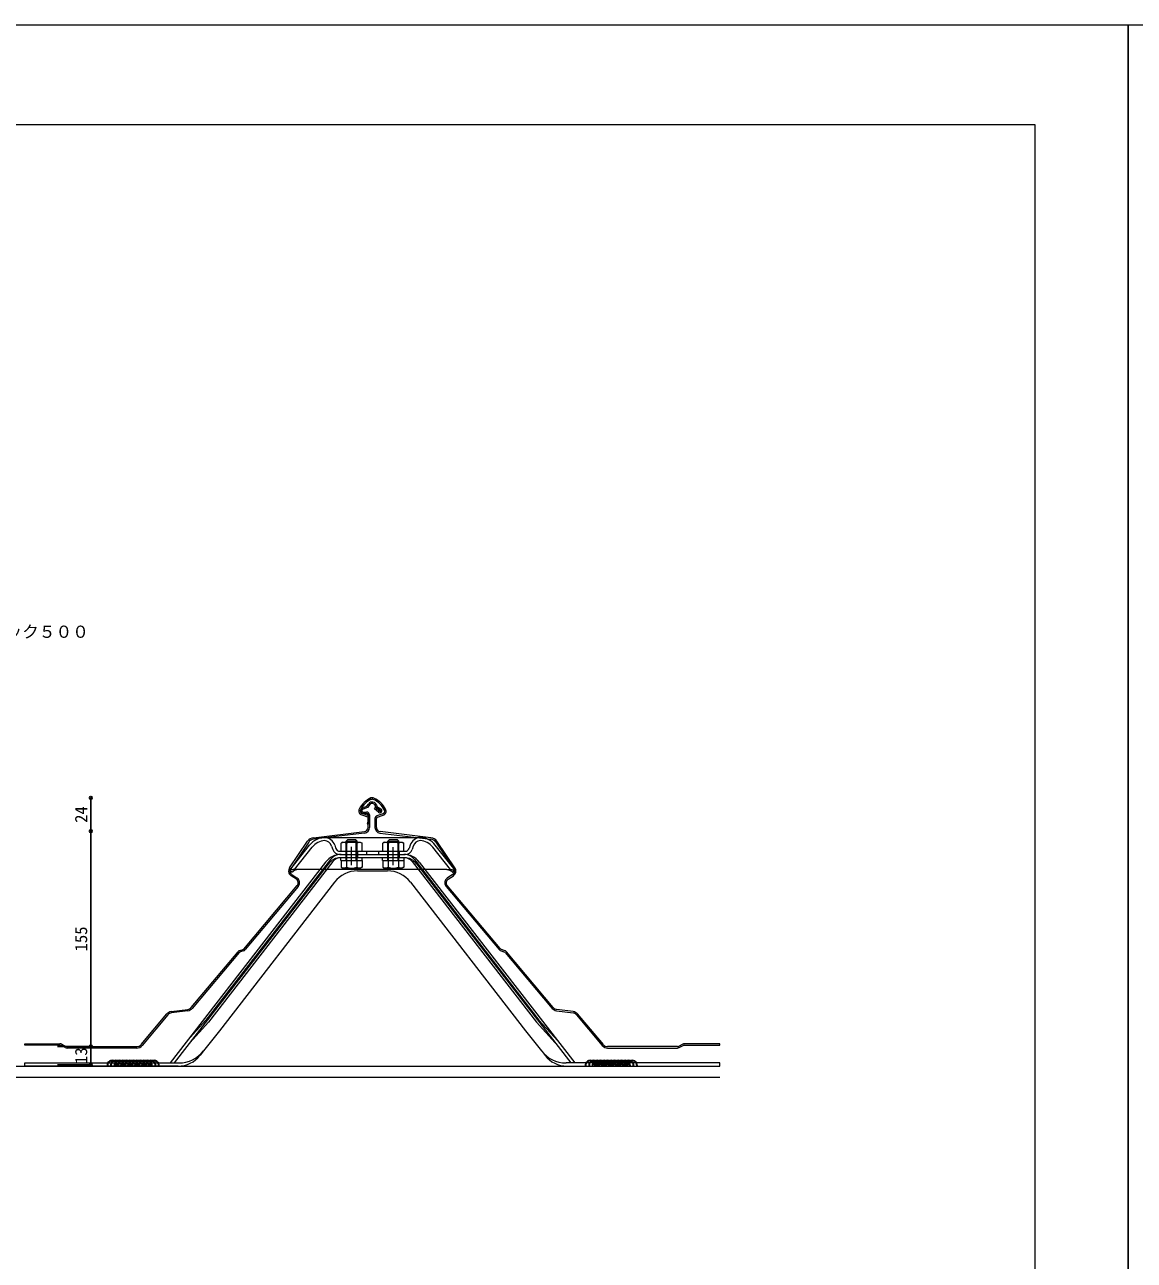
# Model space of a CAD drawing. Units: millimetres at full size, sheet at 1:3. Extents: x -1262 to 3778, y -891 to 1036.
# Drawn here: x 465 to 1263, y 2 to 891 of the extents above; entities that cross this region are included whole.
import ezdxf
from ezdxf.enums import TextEntityAlignment as Align

# ---------------------------------------------------------------- set-up
doc = ezdxf.new("R2010")
doc.units = ezdxf.units.MM
doc.header["$LTSCALE"] = 3
for name, color, linetype, lineweight in [('0-0_補助1', 4, 'Continuous', 5), ('0-4_寸法線1', 5, 'Continuous', 25), ('0-6_名称1', 5, 'Continuous', 25), ('0-B_屋根1', 6, 'Continuous', 20), ('2-A_タイトフレーム', 3, 'Continuous', 9), ('3-F_シーリング1', 134, 'Continuous', 30), ('4-2_H鋼1', 2, 'Continuous', 18), ('5-B_枠2', 4, 'Continuous', 5)]:
    doc.layers.add(name, color=color, linetype=linetype, lineweight=lineweight)
doc.styles.add('ＭＳ ゴシック', font='')
doc.styles.get('ＭＳ ゴシック').set_extended_font_data('MS Gothic')

msp = doc.modelspace()

# ---------------------------------------------------------------- linework, layer by layer
at = {"layer": '0-0_補助1'}
for p, q in [((1191.647, 819), (-1194.647, 819)), ((1191.647, -819), (1191.647, 819))]:
    msp.add_line(p, q, dxfattribs=at)
at = {"layer": '0-4_寸法線1'}
for p, q in [((512.26, 310.803), (512.26, 334.803)), ((512.26, 155.803), (512.26, 310.803)), ((488.26, 155.803), (512.26, 155.803)), ((512.26, 142.803), (512.26, 155.803)), ((488.26, 142.803), (512.26, 142.803))]:
    msp.add_line(p, q, dxfattribs=at)
for centre in [(512.26, 334.803), (512.26, 310.803), (512.26, 310.803), (512.26, 155.803), (512.26, 155.803), (512.26, 142.803)]:
    msp.add_circle(centre, 1.05, dxfattribs=at)
at = {"layer": '0-B_屋根1'}
for p, q in [((714.683, 334.803), (713.783, 334.803)), ((714.006, 333.803), (714.683, 333.803)), ((716.751, 329.349), (717.306, 327.815)), ((717.692, 329.689), (718.125, 328.492)), ((707.167, 322.484), (711.354, 321.182)), ((711.651, 322.137), (707.464, 323.439)), ((708.183, 324.603), (710.683, 324.603)), ((710.683, 323.603), (708.183, 323.603)), ((711.683, 313.467), (711.683, 322.603)), ((712.683, 322.603), (712.683, 313.467)), ((722.294, 323.235), (718.071, 321.878)), ((718.377, 320.926), (722.6, 322.283)), ((716.682, 319.974), (716.682, 313.467)), ((717.683, 313.467), (717.683, 319.974)), ((655.201, 284.359), (668.146, 303.528)), ((668.975, 302.968), (656.03, 283.8)), ((672.409, 306.128), (709.037, 310.488)), ((709.155, 309.495), (672.527, 305.135)), ((720.21, 309.495), (756.838, 305.135)), ((756.956, 306.128), (720.328, 310.488)), ((760.39, 302.968), (773.335, 283.8)), ((774.164, 284.359), (761.219, 303.528)), ((660.147, 276.192), (656.277, 278.806)), ((656.837, 279.634), (660.707, 277.021)), ((772.528, 279.634), (768.658, 277.021)), ((769.218, 276.192), (773.088, 278.806)), ((661.533, 271.135), (623.372, 225.656)), ((767.832, 271.135), (805.993, 225.656)), ((806.76, 226.299), (768.598, 271.778)), ((584.499, 183.997), (618.178, 224.134)), ((618.944, 223.491), (585.265, 183.354)), ((621.909, 224.703), (619.919, 224.127)), ((807.456, 224.703), (809.446, 224.127)), ((809.724, 225.087), (807.735, 225.664)), ((810.421, 223.491), (844.1, 183.354)), ((844.866, 183.997), (811.187, 224.134)), ((548.381, 157.232), (566.908, 179.311)), ((567.674, 178.668), (549.147, 156.589)), ((570.092, 181.055), (581.952, 182.602)), ((582.081, 181.61), (570.221, 180.063)), ((847.284, 181.61), (859.144, 180.063)), ((859.273, 181.055), (847.413, 182.602)), ((861.691, 178.668), (880.218, 156.589)), ((880.984, 157.232), (862.457, 179.311)), ((493.813, 155.12), (490.869, 156.592)), ((491.316, 157.486), (494.26, 156.014)), ((495.155, 155.803), (545.317, 155.803)), ((545.317, 154.803), (495.155, 154.803)), ((934.21, 155.803), (884.048, 155.803)), ((884.048, 154.803), (934.21, 154.803)), ((938.049, 157.486), (935.105, 156.014)), ((935.552, 155.12), (938.496, 156.592)), ((964.683, 157.803), (939.391, 157.803))]:
    msp.add_line(p, q, dxfattribs=at)
for points in [[(707.428, 327.455), (710.734, 328.799), (712.189, 330.607)], [(712.968, 329.98), (711.351, 327.97), (707.804, 326.529)], [(720.461, 326.018), (717.306, 327.815), (716.751, 329.349)], [(717.692, 329.689), (718.125, 328.492), (720.997, 326.863)], [(719.166, 324.501), (716.442, 327.004), (717.12, 327.741), (719.845, 325.234)], [(712.026, 319.982), (711.04, 316.081), (712.009, 315.836), (712.996, 319.736)], [(619.641, 225.087), (622.215, 225.833), (660.767, 271.778)], [(489.974, 156.803), (464.683, 156.803), (464.683, 157.803), (489.974, 157.803)], [(939.391, 156.803), (964.683, 156.803), (964.683, 157.803)]]:
    msp.add_lwpolyline(points, dxfattribs=at)
for centre, radius, start, end in [((721.278, 318.62), 17.834, 114.85353, 152.90711), ((721.278, 318.62), 16.834, 115.59267, 153.13098), ((714.68, 328.589), 3.207, 20.0769, 140.98235), ((714.683, 328.602), 2.2, 19.8741, 141.18971), ((714.682, 331.804), 1.999, 66.57715, 89.99521), ((714.684, 331.808), 2.995, 66.57536, 90.0188), ((709.121, 318.955), 16, 25.93718, 66.59444), ((709.121, 318.955), 17, 26.54208, 66.59444), ((708.057, 325.348), 3, 152.3059, 252.73149), ((708.057, 325.348), 2, 153.88999, 252.73245), ((708.183, 325.603), 2, 112.17758, 269.99958), ((708.183, 325.603), 1, 112.25568, 269.99723), ((710.683, 322.603), 2, 0.00034, 90), ((710.683, 322.603), 1, 0, 90), ((711.057, 320.227), 1, 345.8, 72.72865), ((711.057, 320.227), 2, 345.8, 72.72843), ((718.682, 319.974), 2, 107.81598, 180), ((718.683, 319.974), 1, 107.81574, 180), ((720.183, 325.603), 1.5, 227.30688, 57.10469), ((720.183, 325.603), 1.5, 227.30688, 227.38289), ((720.183, 325.603), 0.5, 227.51087, 56.11639), ((721.683, 325.14), 2, 287.81273, 24.00079), ((721.683, 325.14), 3, 287.81508, 28.07475), ((708.683, 313.467), 3, 276.78889, 360), ((708.683, 313.467), 4, 276.78897, 0.00034), ((720.682, 313.467), 4, 180, 263.21103), ((720.683, 313.467), 3, 180, 263.21099), ((673.118, 300.17), 6, 96.78889, 145.96789), ((673.118, 300.17), 5, 96.78897, 145.96798), ((756.247, 300.17), 5, 34.03215, 83.21103), ((756.247, 300.17), 6, 34.03194, 83.21099), ((658.516, 282.121), 4, 145.96789, 235.96851), ((658.516, 282.121), 3, 145.96798, 235.96851), ((658.469, 273.706), 3, 320.00001, 55.96851), ((658.469, 273.706), 4, 319.99997, 55.96851), ((770.897, 273.706), 4, 124.03234, 219.99999), ((770.897, 273.706), 3, 124.03192, 220.00003), ((770.849, 282.121), 3, 304.03234, 34.03215), ((770.849, 282.121), 4, 304.03192, 34.03194), ((620.476, 222.206), 3, 106.16424, 139.99997), ((620.476, 222.206), 2, 106.16519, 139.99997), ((621.073, 227.585), 3, 286.16519, 319.99997), ((808.292, 227.585), 3, 219.99999, 253.83529), ((808.292, 227.585), 2, 220.00003, 253.83481), ((808.889, 222.206), 2, 40.00003, 73.83529), ((808.889, 222.206), 3, 39.99998, 73.83481), ((570.738, 176.097), 5, 97.42953, 139.99996), ((570.738, 176.097), 4, 97.42957, 139.99998), ((581.435, 186.568), 4, 277.42953, 319.99997), ((581.435, 186.568), 5, 277.42957, 319.99997), ((847.93, 186.568), 5, 220.00003, 262.57043), ((847.93, 186.568), 4, 219.99998, 262.57047), ((858.627, 176.097), 4, 40.00002, 82.57043), ((858.627, 176.097), 5, 39.99994, 82.57047), ((489.974, 154.803), 3, 63.43399, 90), ((489.974, 154.803), 2, 63.43495, 90), ((495.155, 157.803), 3, 243.43495, 270), ((495.155, 157.803), 2, 243.43399, 270), ((545.317, 159.803), 4, 270, 319.99996), ((545.317, 159.803), 5, 270, 319.99998), ((884.048, 159.803), 5, 220.00002, 270), ((884.048, 159.803), 4, 219.99994, 270), ((934.21, 157.803), 2, 270, 296.5665), ((934.21, 157.803), 3, 270, 296.56505), ((939.391, 154.803), 3, 90, 116.5665), ((939.391, 154.803), 2, 90, 116.56505)]:
    msp.add_arc(centre, radius, start, end, dxfattribs=at)
at = {"layer": '2-A_タイトフレーム'}
for p, q in [((680.091, 306.328), (748.703, 306.328)), ((693.626, 302.828), (692.37, 302.103)), ((693.626, 302.828), (706.126, 302.828)), ((695.876, 303.528), (703.876, 303.528)), ((695.876, 289.728), (695.876, 303.528)), ((696.501, 289.728), (696.501, 304.153)), ((703.876, 303.528), (702.676, 304.728)), ((703.251, 289.728), (703.251, 304.153)), ((703.876, 289.728), (703.876, 303.528)), ((706.126, 302.828), (707.381, 302.103)), ((723.626, 302.828), (722.37, 302.103)), ((723.626, 302.828), (736.126, 302.828)), ((725.876, 303.528), (733.876, 303.528)), ((725.876, 289.728), (725.876, 303.528)), ((726.501, 289.728), (726.501, 304.153)), ((733.876, 303.528), (732.676, 304.728)), ((733.251, 289.728), (733.251, 304.153)), ((733.876, 289.728), (733.876, 303.528)), ((736.126, 302.828), (737.381, 302.103)), ((655.376, 282.758), (669.678, 300.827)), ((658.681, 283.227), (671.482, 299.4)), ((685.504, 300.114), (686.312, 297.667)), ((687.688, 300.835), (688.496, 298.388)), ((691.294, 294.028), (738.457, 294.028)), ((691.345, 296.328), (738.457, 296.328)), ((692.37, 296.328), (692.37, 302.103)), ((695.626, 296.328), (695.626, 291.728)), ((696.123, 296.328), (696.123, 302.103)), ((699.876, 286.373), (699.876, 299.445)), ((703.628, 296.328), (703.628, 302.103)), ((704.126, 296.328), (704.126, 291.728)), ((707.381, 296.328), (707.381, 302.103)), ((710.626, 296.328), (710.626, 294.028)), ((719.126, 296.328), (719.126, 294.028)), ((722.37, 296.328), (722.37, 302.103)), ((725.626, 296.328), (725.626, 291.728)), ((726.123, 296.328), (726.123, 302.103)), ((729.876, 286.373), (729.876, 299.319)), ((733.628, 296.328), (733.628, 302.103)), ((734.126, 296.328), (734.126, 291.728)), ((737.381, 296.328), (737.381, 302.103)), ((742.063, 300.835), (741.255, 298.388)), ((744.247, 300.114), (743.44, 297.667)), ((771.07, 283.227), (758.269, 299.4)), ((774.376, 282.758), (760.073, 300.827)), ((681.172, 288.595), (569.376, 144.103)), ((682.991, 287.187), (572.284, 144.103)), ((684.568, 290.419), (595.095, 174.778)), ((686.387, 289.011), (596.914, 173.371)), ((737.827, 291.728), (691.924, 291.728)), ((692.176, 289.728), (692.176, 291.728)), ((692.176, 289.728), (707.576, 289.728)), ((692.37, 289.728), (692.37, 284.895)), ((692.37, 284.895), (693.526, 284.228)), ((696.123, 289.728), (696.123, 284.895)), ((703.628, 289.728), (703.628, 284.895)), ((707.381, 284.895), (706.226, 284.228)), ((707.381, 289.728), (707.381, 284.895)), ((707.576, 289.728), (707.576, 291.728)), ((722.176, 289.728), (722.176, 291.728)), ((722.176, 289.728), (737.576, 289.728)), ((722.37, 289.728), (722.37, 284.895)), ((722.37, 284.895), (723.526, 284.228)), ((726.123, 289.728), (726.123, 284.895)), ((733.628, 289.728), (733.628, 284.895)), ((737.381, 284.895), (736.226, 284.228)), ((737.381, 289.728), (737.381, 284.895)), ((737.576, 289.728), (737.576, 291.728)), ((743.364, 289.011), (832.837, 173.371)), ((745.183, 290.419), (834.656, 174.778)), ((746.76, 287.187), (857.468, 144.103)), ((748.579, 288.595), (860.376, 144.103)), ((655.487, 282.78), (655.376, 282.758)), ((655.376, 282.758), (657.179, 281.33)), ((657.229, 281.377), (657.179, 281.33)), ((768.376, 283.326), (661.174, 283.326)), ((693.526, 284.228), (706.226, 284.228)), ((704.163, 282.278), (725.588, 282.278)), ((723.526, 284.228), (736.226, 284.228)), ((772.522, 281.377), (772.572, 281.33)), ((774.376, 282.758), (772.572, 281.33)), ((774.264, 282.78), (774.376, 282.758)), ((687.554, 274.128), (604.847, 167.233)), ((742.197, 274.128), (824.904, 167.233)), ((595.095, 174.778), (581.614, 159.921)), ((596.914, 173.371), (583.434, 158.514)), ((832.837, 173.371), (846.318, 158.514)), ((834.656, 174.778), (848.137, 159.921)), ((604.847, 167.233), (593.267, 152.757)), ((824.904, 167.233), (836.485, 152.757)), ((593.267, 152.757), (590.797, 149.564))]:
    msp.add_line(p, q, dxfattribs=at)
for points in [[(695.876, 303.528), (697.076, 304.728), (702.676, 304.728)], [(725.876, 303.528), (727.076, 304.728), (732.676, 304.728)], [(661.376, 283.326), (661.288, 283.326), (661.2, 283.327), (661.109, 283.328), (661.014, 283.328), (660.915, 283.328), (660.811, 283.328), (660.7, 283.327), (660.58, 283.326), (660.452, 283.324), (660.313, 283.321), (660.163, 283.318), (660.003, 283.313), (659.834, 283.308), (659.657, 283.301), (659.473, 283.293), (659.283, 283.284), (659.089, 283.273), (658.892, 283.26), (658.693, 283.246), (658.492, 283.229), (658.292, 283.211), (658.093, 283.19), (657.895, 283.168), (657.701, 283.145), (657.51, 283.12), (657.323, 283.095), (657.142, 283.069), (656.967, 283.044), (656.799, 283.018), (656.639, 282.992), (656.487, 282.967), (656.344, 282.942), (656.207, 282.918), (656.077, 282.895), (655.952, 282.871), (655.832, 282.848), (655.715, 282.825), (655.6, 282.803), (655.487, 282.78)], [(661.376, 283.326), (661.288, 283.314), (661.2, 283.301), (661.11, 283.288), (661.018, 283.274), (660.924, 283.259), (660.827, 283.241), (660.725, 283.222), (660.619, 283.2), (660.507, 283.176), (660.39, 283.148), (660.266, 283.117), (660.136, 283.082), (660.002, 283.043), (659.864, 283.001), (659.723, 282.955), (659.579, 282.904), (659.435, 282.849), (659.29, 282.79), (659.146, 282.727), (659.004, 282.659), (658.864, 282.587), (658.728, 282.51), (658.595, 282.431), (658.466, 282.35), (658.341, 282.269), (658.222, 282.187), (658.109, 282.106), (658.002, 282.027), (657.901, 281.95), (657.808, 281.878), (657.723, 281.81), (657.645, 281.746), (657.573, 281.686), (657.506, 281.629), (657.445, 281.575), (657.387, 281.523), (657.332, 281.473), (657.28, 281.425), (657.229, 281.377)], [(768.376, 283.326), (768.463, 283.326), (768.552, 283.327), (768.643, 283.328), (768.737, 283.328), (768.836, 283.328), (768.94, 283.328), (769.052, 283.327), (769.171, 283.326), (769.3, 283.324), (769.438, 283.321), (769.588, 283.318), (769.748, 283.313), (769.918, 283.308), (770.095, 283.301), (770.278, 283.293), (770.468, 283.284), (770.662, 283.273), (770.859, 283.26), (771.059, 283.246), (771.259, 283.229), (771.459, 283.211), (771.659, 283.19), (771.856, 283.168), (772.051, 283.145), (772.242, 283.12), (772.428, 283.095), (772.61, 283.069), (772.785, 283.044), (772.952, 283.018), (773.112, 282.992), (773.264, 282.967), (773.407, 282.942), (773.544, 282.918), (773.674, 282.895), (773.799, 282.871), (773.92, 282.848), (774.037, 282.825), (774.151, 282.803), (774.264, 282.78)], [(768.376, 283.326), (768.463, 283.314), (768.552, 283.301), (768.641, 283.288), (768.733, 283.274), (768.827, 283.259), (768.925, 283.241), (769.026, 283.222), (769.132, 283.2), (769.244, 283.176), (769.361, 283.148), (769.485, 283.117), (769.615, 283.082), (769.749, 283.043), (769.887, 283.001), (770.029, 282.955), (770.172, 282.904), (770.316, 282.849), (770.461, 282.79), (770.605, 282.727), (770.747, 282.659), (770.887, 282.587), (771.024, 282.51), (771.157, 282.431), (771.286, 282.35), (771.41, 282.269), (771.529, 282.187), (771.642, 282.106), (771.749, 282.027), (771.85, 281.95), (771.943, 281.878), (772.028, 281.81), (772.106, 281.746), (772.178, 281.686), (772.245, 281.629), (772.307, 281.575), (772.364, 281.523), (772.419, 281.473), (772.471, 281.425), (772.522, 281.377)], [(574.979, 141.803), (464.683, 141.803), (464.683, 144.103), (575.63, 144.103)], [(854.773, 141.803), (964.683, 141.803), (964.683, 144.103), (854.122, 144.103)]]:
    msp.add_lwpolyline(points, dxfattribs=at)
for centre, radius, start, end in [((681.048, 291.828), 14.5, 90, 141.63658), ((681.048, 291.828), 12.2, 92.66953, 141.63658), ((680.091, 298.328), 5.7, 18.26289, 86.09409), ((680.091, 298.328), 8, 18.26289, 87.07932), ((694.246, 298.853), 3.753, 59.99996, 120.00004), ((699.876, 292.751), 10.076, 68.13455, 111.86545), ((705.505, 298.853), 3.753, 59.99996, 120.00004), ((724.246, 298.853), 3.753, 59.99996, 120.00004), ((729.876, 292.751), 10.076, 68.13455, 111.86545), ((735.505, 298.853), 3.753, 59.99996, 120.00004), ((749.66, 298.328), 8, 92.92068, 161.73711), ((749.66, 298.328), 5.7, 93.90591, 161.73711), ((748.703, 291.828), 14.5, 38.36342, 90), ((748.703, 291.828), 12.2, 38.36342, 87.33047), ((692.245, 280.028), 14, 90, 142.27008), ((691.924, 284.728), 9.3, 98.70234, 142.27008), ((691.345, 299.328), 5.3, 198.26289, 270), ((691.345, 299.328), 3, 198.26289, 270), ((737.506, 280.028), 14, 37.72992, 90), ((738.407, 299.328), 3, 270, 341.73711), ((738.407, 299.328), 5.3, 270, 341.73711), ((737.827, 284.728), 9.3, 37.72992, 81.29766), ((692.245, 280.028), 11.7, 90, 142.27008), ((691.924, 284.728), 7, 90, 142.27008), ((694.246, 288.145), 3.753, 240.00023, 299.99978), ((699.876, 295.116), 10.888, 249.83899, 290.16101), ((705.505, 288.145), 3.753, 240.00023, 299.99977), ((724.246, 288.145), 3.753, 240.00023, 299.99978), ((729.876, 295.116), 10.888, 249.83899, 290.16101), ((735.505, 288.145), 3.753, 240.00023, 299.99977), ((737.506, 280.028), 11.7, 37.72992, 90), ((737.827, 284.728), 7, 37.72992, 90), ((704.163, 261.278), 21, 90, 142.27008), ((725.588, 261.278), 21, 37.72992, 90), ((575.63, 166.403), 22.3, 270, 322.27008), ((854.122, 166.403), 22.3, 217.72992, 270), ((574.979, 161.803), 20, 270, 322.27008), ((854.773, 161.803), 20, 217.72992, 270)]:
    msp.add_arc(centre, radius, start, end, dxfattribs=at)
at = {"layer": '3-F_シーリング1'}
for centre, start, end in [((527.578, 142.352), 348.88023, 186.89374), ((530.097, 142.352), 348.88023, 186.89374), ((532.615, 142.352), 348.88023, 186.89374), ((535.134, 142.352), 348.88023, 186.89374), ((537.652, 142.352), 348.88023, 186.89374), ((540.171, 142.352), 348.88023, 186.89374), ((542.69, 142.352), 348.88023, 186.89374), ((545.208, 142.352), 348.88023, 186.89374), ((547.727, 142.352), 348.88023, 186.89374), ((550.245, 142.352), 348.88023, 186.89374), ((552.764, 142.352), 348.88023, 186.89374), ((555.283, 142.352), 348.88023, 186.89374), ((557.801, 142.352), 348.88023, 186.89374), ((871.563, 142.352), 353.10626, 191.11977), ((874.082, 142.352), 353.10626, 191.11977), ((876.601, 142.352), 353.10626, 191.11977), ((879.119, 142.352), 353.10626, 191.11977), ((881.638, 142.352), 353.10626, 191.11977), ((884.156, 142.352), 353.10626, 191.11977), ((886.675, 142.352), 353.10626, 191.11977), ((889.194, 142.352), 353.10626, 191.11977), ((891.712, 142.352), 353.10626, 191.11977), ((894.231, 142.352), 353.10626, 191.11977), ((896.749, 142.352), 353.10626, 191.11977), ((899.268, 142.352), 353.10626, 191.11977), ((901.786, 142.352), 353.10626, 191.11977)]:
    msp.add_arc(centre, 3.441, start, end, dxfattribs=at)
at = {"layer": '4-2_H鋼1'}
for p, q in [((-865.847, 141.803), (964.683, 141.803)), ((-465.847, 133.803), (964.683, 133.803))]:
    msp.add_line(p, q, dxfattribs=at)
at = {"layer": '5-B_枠2'}
for points in [[(-1261.5, 891), (1258.5, 891), (1258.5, -891), (-1261.5, -891)], [(1258.5, 891), (3778.5, 891), (3778.5, -891), (1258.5, -891)]]:
    msp.add_lwpolyline(points, close=True, dxfattribs=at)

# ---------------------------------------------------------------- texts
at = {"layer": '0-4_寸法線1', "style": 'ＭＳ ゴシック'}
for s, p in [('24', (512.26, 316.803)), ('155', (512.26, 224.303)), ('13', (512.26, 143.303))]:
    msp.add_text(s, height=8.798, rotation=90, dxfattribs=at).set_placement(p, align=Align.BOTTOM_LEFT)
at = {"layer": '0-6_名称1', "style": 'ＭＳ ゴシック'}
msp.add_text('屋根：Ｊロック５００', height=8.798, dxfattribs=at).set_placement((390.846, 447.268), align=Align.BOTTOM_LEFT)

doc.saveas('drawing.dxf')
